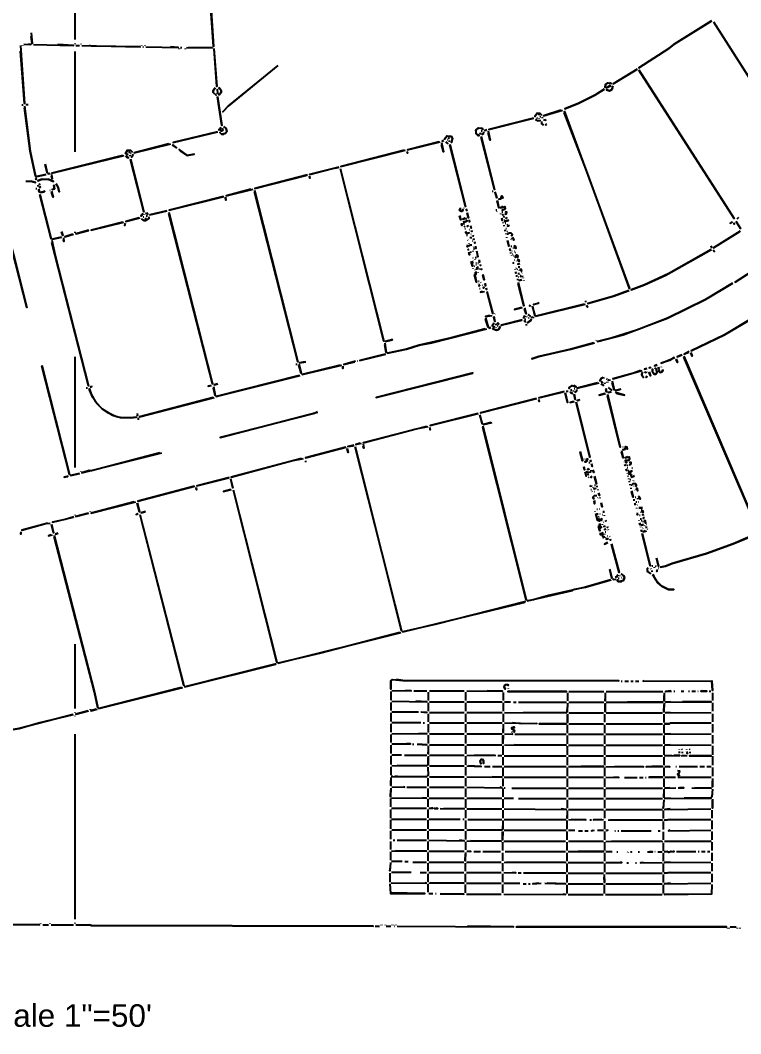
# Model space of a CAD drawing. Extents: x 0 to 16407, y 159 to 1115.
# Drawn here: x 12204 to 12652, y 162 to 792 of the extents above; entities that cross this region are included whole.
import ezdxf

# ---------------------------------------------------------------- set-up
doc = ezdxf.new("R2010")
doc.units = 0
doc.layers.add('RASTER_VECTOR_LINEWORK', color=5, linetype='CONTINUOUS')
doc.layers.add('TITLEBLOCK', color=2, linetype='CONTINUOUS')
doc.styles.get("Standard").update_dxf_attribs({"font": 'Arial'})

msp = doc.modelspace()

# ---------------------------------------------------------------- linework, layer by layer
at = {"layer": 'RASTER_VECTOR_LINEWORK'}
for points in [[(12237.5, 862.5), (12237.5, 780.25)], [(12321.5, 811.25), (12323.75, 775.75), (12321.5, 808)], [(12633.5, 791.75), (12610.25, 777.25), (12607, 774.5), (12588.25, 762.5), (12607, 774.5), (12610.25, 777.25), (12633.75, 791.75)], [(12634.75, 791.25), (12694, 698.25), (12635, 791)], [(12210.5, 784.25), (12211, 777.75), (12210.5, 782)], [(12203.75, 776.5), (12206.25, 740.25), (12203.75, 773)], [(12205, 776.5), (12205, 776.25)], [(12205.75, 777.25), (12210.25, 777), (12208.75, 777.25)], [(12211.75, 777), (12236.75, 776.5), (12227, 777)], [(12237.5, 777.75), (12237.5, 777.25)], [(12238.25, 776.5), (12240.5, 776.5)], [(12241.25, 777.5), (12241.25, 777.25)], [(12242, 776.5), (12278.25, 775.5), (12248, 776), (12246.5, 776.5)], [(12279, 776.5), (12279, 776.25)], [(12279.75, 775.5), (12280.25, 775.5)], [(12281, 776.5), (12281, 776.25)], [(12281.75, 775.5), (12301.75, 775.25), (12297, 775.5)], [(12237.5, 772.75), (12237.5, 710.25)], [(12302.5, 774.5), (12302.5, 774.25)], [(12303.25, 775.25), (12304, 775.25)], [(12306.25, 774.5), (12306.25, 774.25)], [(12307, 775.25), (12323, 775), (12308.25, 775.25)], [(12324, 774.5), (12325.75, 751), (12324.25, 774.25)], [(12363.75, 764), (12333, 738.75), (12329.5, 735.25), (12333, 738.75), (12364, 764)], [(12587.25, 761.75), (12572.25, 752.5), (12587, 761.5)], [(12588.25, 761.25), (12647.5, 668.75), (12588.25, 761)], [(12326.75, 750.25), (12328.5, 748.5), (12328.5, 747.25), (12327.5, 745.75), (12327, 745.75), (12328.25, 746.75), (12328.5, 748.5), (12327, 750.25)], [(12569, 753.25), (12567.5, 752.25), (12567.25, 750.25), (12567.5, 752.25), (12569, 753.25), (12571, 752.75), (12570, 753.25)], [(12570.5, 751.5), (12568.25, 750), (12571, 751.5)], [(12572, 751.25), (12571.25, 748.75), (12570, 748.25), (12568.25, 748.75), (12570, 748.25), (12571.25, 748.75), (12572, 750)], [(12324.75, 750), (12323.5, 748.5), (12323.5, 747.25), (12325.5, 745.5), (12323.5, 747.25), (12323.5, 748.5), (12325, 750)], [(12326, 749.25), (12326.25, 746.5), (12326, 747)], [(12326.25, 744.75), (12329, 726.75), (12326.25, 744.5)], [(12566.75, 749.25), (12561, 745.5), (12551, 740.5), (12542.25, 737), (12551, 740.5), (12561, 745.5), (12567, 749.25)], [(12204.5, 739.5), (12205.5, 739.5)], [(12206.25, 738.75), (12209.75, 710.75), (12213, 695.25), (12209.75, 710.75), (12206.25, 737.75)], [(12207, 739.75), (12208.5, 739.75)], [(12525, 734.25), (12523.5, 732.25), (12525, 734.25), (12526.75, 734.25), (12527.75, 733.25), (12526.75, 734.25)], [(12524.75, 731.5), (12525.25, 731.5)], [(12526, 733.5), (12526, 733)], [(12526.75, 732.25), (12527.25, 732.25)], [(12528.25, 731.75), (12528.25, 731.25)], [(12539.75, 736.25), (12529, 732.75), (12540.75, 736.25)], [(12541.75, 735.75), (12582.5, 625.25), (12556.25, 697), (12541.75, 734.75)], [(12328.25, 725.5), (12327.25, 723.75), (12327.25, 724.5)], [(12330, 726), (12331.75, 724.75), (12332, 723), (12331.25, 721.75), (12328.75, 721.25), (12327.75, 722.25), (12328.75, 721.25), (12330.25, 721.25), (12332, 723), (12331.75, 724.75), (12330.25, 726)], [(12488.5, 725.25), (12487, 723.75), (12487, 721.75), (12488.25, 720.5), (12489, 720.5), (12487.25, 721.25), (12487, 723.75), (12488.5, 725.25), (12490.75, 725), (12491.25, 724.25), (12490, 725.25)], [(12522.75, 731.25), (12495, 724.25), (12523, 731.25)], [(12524, 730.75), (12525.25, 729.5), (12527, 729.75), (12525.25, 729.5), (12524, 730.25)], [(12526, 731), (12526, 730.75)], [(12527.75, 729.25), (12527.75, 728), (12528.75, 727), (12527.75, 728)], [(12529, 730.5), (12530.5, 730), (12529.75, 730.5)], [(12530.75, 727.75), (12530.25, 727), (12530.75, 727.25)], [(12326.25, 722.75), (12298.75, 716), (12326.5, 722.75)], [(12329.25, 725), (12329.5, 723.5), (12328.25, 723.25), (12329.25, 723.25), (12329.25, 724.25)], [(12469, 720.25), (12467.5, 718.25), (12469, 720.25), (12471.5, 720), (12472.5, 718.5), (12471.75, 716), (12472.5, 718.5), (12471, 720.25)], [(12470.25, 719.5), (12470, 718.5), (12470.25, 719.25)], [(12489.5, 722.25), (12489.75, 721.5), (12489.5, 722)], [(12490.25, 723.25), (12490.75, 723.25)], [(12490.25, 720), (12498.5, 686.75), (12490.25, 719.25)], [(12491.75, 722.75), (12491.5, 721.25), (12490.75, 721), (12491.75, 722)], [(12493.75, 724), (12492.5, 723.5), (12493.5, 723.75)], [(12494.5, 723.25), (12495.75, 717.5), (12494.5, 722.25)], [(12296, 715.25), (12274.5, 709.75), (12297.25, 715.25)], [(12298, 714.75), (12300.75, 712.75), (12298.25, 714.5)], [(12464, 716.5), (12444.5, 711.5), (12464.75, 716.5)], [(12465.5, 716), (12466.75, 710.25), (12465.5, 714.75)], [(12466.75, 717.25), (12466, 717), (12467, 717.25)], [(12468.25, 716.75), (12469.5, 715.5), (12468.25, 716.25)], [(12469, 717.75), (12469.25, 717.75)], [(12470.25, 717.25), (12470.25, 716.5)], [(12470.75, 715), (12480.5, 676.25), (12470.75, 714.5)], [(12267.25, 708), (12223.25, 697), (12268.25, 708)], [(12270.25, 711.25), (12269, 709.25), (12270.25, 711.25), (12272.25, 711.25), (12273.25, 710.25), (12272.25, 711.25)], [(12269.25, 707.75), (12270, 706.75), (12271, 706.5), (12269.25, 707.5)], [(12270.5, 708.75), (12269.75, 708.5), (12270.75, 708.75)], [(12271.25, 710.5), (12271.25, 709.5)], [(12271.75, 708.25), (12271.75, 707.5)], [(12272.25, 709.5), (12272.5, 709.5)], [(12273.75, 708.75), (12272.75, 707), (12273.75, 708)], [(12302, 712), (12307.5, 708), (12311.75, 708.75), (12307.5, 708), (12303, 711)], [(12442.25, 711.25), (12403, 701.25), (12443.25, 711.25)], [(12444, 710.5), (12444.5, 709.5), (12444.25, 710.25)], [(12219, 702.75), (12220.25, 697.25), (12219, 702.25)], [(12272.25, 706), (12280.5, 673), (12272.25, 705.25)], [(12401.75, 700.75), (12383.5, 696.25), (12397.75, 700), (12401.5, 700.5)], [(12402.5, 700), (12429.75, 592.5), (12402.75, 699.75)], [(12213.25, 694.25), (12213.5, 693), (12213.25, 693.75)], [(12219.5, 696.25), (12214, 695), (12219.75, 696.25)], [(12222, 696.75), (12221, 696.5), (12222.25, 696.75)], [(12223, 696.25), (12223.5, 693.5), (12223, 695.25)], [(12382.25, 696), (12349.5, 687.5), (12382, 695.75)], [(12383.5, 695.25), (12383.75, 694), (12383.5, 695)], [(12207, 692), (12210.25, 692), (12213, 691.25), (12210.25, 692)], [(12213.25, 687.5), (12214, 687.5)], [(12217, 693.25), (12214.5, 692.25), (12217, 693.25), (12221, 693.25), (12224.25, 691.75), (12221, 693.25)], [(12214.5, 689.5), (12214.5, 688.75)], [(12215, 690.25), (12215.75, 690), (12215.25, 690.25)], [(12215, 687.25), (12215.5, 685.25), (12215, 686.5)], [(12216.5, 688.5), (12215.5, 688.25), (12216.25, 688.25)], [(12224.5, 689.75), (12225, 687.25), (12223.5, 686.75), (12225, 687.25), (12224.5, 689.25)], [(12225.75, 690.5), (12227.25, 688), (12227.75, 685.5), (12227.25, 688), (12225.75, 690.25)], [(12190.5, 681), (12207.75, 613.5), (12191.5, 676.75), (12191, 680.5)], [(12215.75, 684), (12222.75, 656.25), (12215.75, 683.5)], [(12219, 685.75), (12216.5, 685), (12218.75, 685.5)], [(12222, 686.5), (12222.25, 686.5)], [(12223, 685.75), (12224, 682), (12223, 685.25)], [(12329.75, 682.5), (12296.25, 674), (12330.5, 682.5)], [(12331.25, 682), (12331.5, 680.25), (12331.25, 681.75)], [(12347, 687), (12331.75, 683), (12348.5, 687)], [(12349.25, 686.5), (12376.25, 579.75), (12349.25, 685.5)], [(12497, 685.75), (12497.75, 685.75)], [(12498.75, 685.5), (12500, 681.75), (12499, 685.25)], [(12503, 683), (12502.5, 681), (12501.25, 680.75), (12502.5, 681), (12503, 683), (12503.75, 681.5), (12503.25, 683)], [(12477.25, 675.5), (12477, 673.75), (12478.5, 673.5), (12478.75, 674.5), (12478.75, 673.75), (12478, 673.25), (12477, 673.75), (12476.75, 674.5), (12477.25, 675)], [(12479.5, 675.5), (12479.75, 675.5)], [(12480.75, 674.75), (12481.25, 673.75), (12481.25, 674.25)], [(12500.25, 680.25), (12501.25, 675.5), (12500.25, 679.5)], [(12503.75, 676.25), (12502.25, 675.5), (12505, 676.25), (12505.25, 674.75), (12503.25, 674), (12505.25, 674.75), (12505, 676.25)], [(12277.5, 669.25), (12269.25, 667), (12278.25, 669.25)], [(12279.75, 672), (12278.75, 670.25), (12279, 671.25)], [(12283.5, 669.75), (12283.5, 668.75), (12281.75, 667.5), (12280.5, 667.5), (12279.25, 668.5), (12280.5, 667.5), (12281.75, 667.5), (12283.5, 668.75)], [(12280, 669.75), (12280.5, 669.75)], [(12280.75, 671.25), (12280.75, 671)], [(12281.5, 672.25), (12283, 671.5), (12282.25, 672.25)], [(12281.5, 669.25), (12281.5, 668.25)], [(12282, 670.5), (12282.75, 670.5)], [(12294.75, 673.5), (12284.25, 671), (12295, 673.5)], [(12296, 672.75), (12323.25, 566), (12296, 671.75)], [(12476.75, 670.75), (12477.5, 668), (12476.75, 670.5)], [(12480.25, 669), (12478.75, 668.5), (12481.25, 669)], [(12481.5, 672.5), (12482.25, 669.25), (12481.5, 672.25)], [(12499.25, 674.25), (12500, 674.25)], [(12500, 673.25), (12499.75, 673)], [(12502.25, 672), (12502.25, 671.5)], [(12503, 673), (12503.75, 673)], [(12503, 669), (12503.25, 667.5), (12503, 668.75)], [(12504, 671.5), (12503.5, 671), (12504, 671.25)], [(12503.75, 670), (12504.5, 669.75), (12504, 670)], [(12505, 673.25), (12506, 673), (12505.75, 671.5), (12505.25, 671.5), (12506, 671.75), (12505.75, 673.25)], [(12505.75, 669.5), (12506.25, 669.25), (12505.75, 668.75), (12506, 669.5)], [(12650.25, 669.5), (12649.25, 668.5)], [(12267.25, 666.5), (12247.75, 661.5), (12268, 666.5)], [(12268.75, 666), (12268.5, 664.5), (12268.75, 665)], [(12478, 666), (12478.25, 664.5), (12478, 665.25)], [(12481.5, 668), (12481, 667), (12479.25, 666.75), (12480.5, 666.75), (12481.25, 667.75)], [(12479.75, 665.75), (12479.25, 665.5), (12480, 665.75)], [(12480, 664), (12479.5, 663.5)], [(12480, 662.5), (12480.5, 662.5)], [(12482.25, 664.25), (12481.5, 664), (12482, 664)], [(12482.75, 668), (12483, 666.75), (12482.75, 667.25)], [(12483, 662), (12483.25, 662)], [(12483.5, 664.5), (12484, 662.75), (12483.75, 664.25)], [(12503.75, 666.25), (12503.75, 666)], [(12504.25, 664.75), (12504.25, 664)], [(12504.75, 668), (12504.5, 667.75)], [(12507.5, 667.75), (12504.75, 667), (12507.25, 667.5)], [(12505.25, 666), (12505.5, 666)], [(12505.5, 662.5), (12506, 662.5)], [(12506.5, 665), (12506.25, 664.75)], [(12507.75, 664.5), (12506.5, 664), (12507.5, 664.25)], [(12646.25, 666.75), (12645, 666), (12646.5, 666.75)], [(12647.25, 666.25), (12647.5, 665.25), (12647.5, 666)], [(12648.5, 667.25), (12651.5, 662.5), (12648.75, 667)], [(12229, 657.25), (12223.75, 656), (12229.5, 657.25)], [(12229.25, 660.75), (12230, 658.25), (12229.25, 660.5)], [(12230.5, 656.75), (12230.75, 654.5), (12230.5, 655.5)], [(12236.25, 659), (12231.25, 657.5), (12236.75, 659)], [(12237.5, 660.5), (12237.5, 660)], [(12246.25, 661.5), (12238.25, 659.25), (12246, 661.25)], [(12481, 660.75), (12480.5, 660.25), (12481, 659.5), (12482.75, 660), (12481, 659.5), (12480.5, 660.25)], [(12481, 658.5), (12481.75, 658.5)], [(12483.25, 657), (12484.5, 657)], [(12483.75, 659), (12484, 659)], [(12484.25, 661.5), (12484.5, 660.75), (12484.25, 661.25)], [(12485, 658.5), (12485.25, 657.75), (12485, 658.25)], [(12485.5, 656.5), (12485.75, 655.75), (12485.5, 656.25)], [(12505, 661.75), (12505, 661)], [(12505.5, 659.5), (12505.5, 659)], [(12506, 657.25), (12506, 656.75)], [(12506.5, 660.75), (12506.25, 660.5)], [(12507.75, 660), (12506.5, 659), (12507.75, 660), (12508.75, 660), (12509.5, 659), (12509.25, 658), (12509.5, 659), (12508.75, 660)], [(12508.75, 656.25), (12509, 656)], [(12509.75, 657.25), (12510.5, 655.25), (12510, 657)], [(12651.25, 661), (12634.75, 650.5), (12651, 660.75)], [(12690.5, 656.5), (12648.25, 629.25), (12690.75, 656.5)], [(12223.25, 655.25), (12225.25, 645.75), (12246, 564.75), (12223.25, 653.75)], [(12481.5, 652.5), (12481.75, 651.25), (12481.5, 651.75)], [(12481.75, 655.5), (12482, 655.25)], [(12482, 650), (12482.25, 649.25), (12482, 649.75)], [(12482.5, 653.25), (12482.5, 653)], [(12483.5, 652.5), (12482.75, 651.75), (12483.5, 652.5), (12484.5, 652.5)], [(12484.75, 655), (12485, 655)], [(12485.5, 651), (12485.25, 650.75)], [(12485.5, 650), (12486, 650)], [(12486, 654.5), (12486.25, 653.5), (12486.25, 654.25)], [(12486.75, 651.5), (12487, 650.25), (12486.75, 651.25)], [(12506.5, 655.25), (12507.5, 651.5), (12506.5, 655)], [(12508, 650.25), (12508.25, 649), (12508, 649.75)], [(12508.75, 651.5), (12509.25, 651.5)], [(12510.25, 650.75), (12510.25, 650.25)], [(12510.5, 652), (12511.5, 651.5), (12511.75, 650.25), (12511, 652)], [(12633.25, 649.5), (12607, 634.5), (12591.75, 627.5), (12583.5, 624.5), (12591.75, 627.5), (12605, 633.5), (12633.5, 649.5)], [(12633, 651.75), (12633.5, 650.75), (12633.25, 651.5)], [(12482.5, 648), (12483, 646.25), (12482.5, 647.75)], [(12483.5, 648.25), (12483.5, 647.5)], [(12485, 648.75), (12485, 648.25)], [(12485, 644.25), (12485.25, 644.25)], [(12486.25, 643.5), (12486.25, 643.25)], [(12486.5, 644.5), (12487.25, 644.5)], [(12487.25, 648.75), (12488.25, 645), (12487.75, 648.25)], [(12508.5, 647.75), (12508.5, 647)], [(12509, 645.75), (12509, 645.5)], [(12509.25, 648.5), (12509.5, 648.5)], [(12509.75, 646.75), (12510, 646.75)], [(12510.25, 645.75), (12510.5, 645.75)], [(12511, 648.5), (12511.25, 648.5)], [(12511.5, 647.75), (12511.25, 647.5)], [(12512.25, 646.25), (12511.5, 645.5), (12511.5, 644.5), (12511.5, 645.5), (12512.25, 646.25), (12513, 645.5), (12512.75, 644.5), (12513, 645.5)], [(12512.75, 643.5), (12513.5, 643.25), (12513.75, 642), (12513.25, 643.5)], [(12634.5, 649.25), (12635.25, 648.25), (12635, 648.75)], [(12484, 642.25), (12484.75, 639.25), (12484, 642)], [(12484.75, 642.5), (12485, 642.25)], [(12485, 641.5), (12485.5, 641.5)], [(12485, 638), (12485, 637.75)], [(12486, 639.25), (12485.75, 639)], [(12486.25, 637), (12486.5, 636.75)], [(12487, 641.25), (12487.25, 641.25)], [(12487, 640.25), (12487.25, 640.25)], [(12488.25, 639), (12487.5, 637.25), (12487.75, 638.5)], [(12488.25, 641), (12488.5, 641)], [(12489, 643), (12489.25, 641.75), (12489, 642.5)], [(12489, 637.75), (12489, 637)], [(12489.5, 640.5), (12489.75, 639.5), (12489.75, 640.25)], [(12490.25, 638), (12490.5, 637), (12490.25, 637.5)], [(12510, 641.75), (12510.25, 641), (12510.25, 641.5)], [(12510.75, 643), (12511, 643)], [(12511.25, 637.25), (12511.25, 637)], [(12511.75, 638), (12512, 638)], [(12512.25, 642.5), (12512.25, 642.25)], [(12512.75, 637.25), (12512.5, 637)], [(12513.5, 640.75), (12513, 640.5), (12514.25, 640.75)], [(12513.25, 638.75), (12514.25, 638.75)], [(12514, 637.5), (12515, 637.25), (12515.25, 636), (12514.75, 637.5)], [(12486, 634.5), (12487.25, 629.25), (12486, 633.75)], [(12487, 635.75), (12487, 634), (12486.75, 635.5)], [(12488.25, 635.25), (12488.25, 635)], [(12491.25, 634.25), (12492, 630.75), (12491.25, 633.5)], [(12511.5, 635.75), (12511.75, 634.75), (12511.75, 635.5)], [(12512.25, 633.5), (12512.25, 632.5)], [(12512.75, 631.25), (12512.75, 630.5)], [(12513, 634.5), (12514, 634.5)], [(12513.25, 632.5), (12513.5, 632.5)], [(12513.75, 636.5), (12513.75, 636.25)], [(12515.25, 630.75), (12513.75, 630.25), (12515.75, 630.75)], [(12514.5, 633.75), (12514.25, 633.5)], [(12515.25, 633), (12514.75, 632.75), (12516.25, 633)], [(12515.5, 635), (12515.25, 634.75)], [(12516.25, 632), (12516.25, 631.75)], [(12516.75, 630.5), (12516.75, 630.25)], [(12488.5, 629.75), (12489, 629.75)], [(12488.5, 628.25), (12488.5, 628)], [(12489.5, 627.25), (12488.75, 627), (12489.25, 627)], [(12489.25, 625.25), (12489.5, 625.25)], [(12489.75, 629.25), (12490, 629)], [(12490.75, 627.5), (12491, 627.25)], [(12492.25, 626), (12491.5, 625.75), (12492, 625.75)], [(12492.75, 628.5), (12493, 627), (12492.75, 627.75)], [(12493.25, 625.75), (12493.5, 624.75), (12493.25, 625.5)], [(12513.25, 629.25), (12516.75, 614.5), (12513.25, 628.25)], [(12646.5, 628.5), (12629.75, 618.5), (12606, 606.75), (12587.5, 599.5), (12571.75, 594.5), (12562.5, 592.25), (12578.5, 596.5), (12606, 606.75), (12629.75, 618.5), (12646.75, 628.5)], [(12491, 623.5), (12489.75, 623), (12492.25, 623.5)], [(12493.75, 623.5), (12497.5, 609.75), (12494, 623.25)], [(12582, 624), (12572.5, 620.5), (12556.5, 616), (12572.5, 620.5), (12582.25, 624)], [(12515.5, 613.5), (12511, 612.25), (12516, 613.5)], [(12517.25, 613.25), (12518.25, 609.5), (12517.25, 612.5)], [(12520.75, 614.75), (12520.25, 614.5), (12521.25, 614.75)], [(12522, 614.25), (12523.5, 608.5), (12522.25, 614)], [(12526, 616.5), (12525.75, 616), (12522.75, 615.25), (12526, 616.25)], [(12554.25, 615.5), (12524.25, 608), (12555, 615.5)], [(12555, 617.5), (12555, 616.75)], [(12555.75, 615), (12556.25, 613.75), (12555.75, 614.25)], [(12495.5, 608.5), (12493, 607.75), (12497, 608.5)], [(12493, 607), (12494.5, 601.25), (12493, 606.25)], [(12498, 608), (12498.75, 604.75), (12498, 607.5)], [(12498.75, 609.5), (12498.5, 609.25)], [(12515.75, 605.75), (12502.75, 602.5), (12515.5, 605.5)], [(12517.25, 608.5), (12516.5, 607), (12517.5, 608.5)], [(12517, 605.5), (12517.75, 604.5), (12517, 605)], [(12517.25, 606.25), (12518, 606.25)], [(12518.5, 607.75), (12518.5, 607.5)], [(12521.25, 606.5), (12521, 605.25), (12519, 604), (12521.25, 605.75)], [(12519.25, 609), (12520.75, 608), (12519.75, 609)], [(12519.75, 607), (12520, 607)], [(12522.25, 607.5), (12521.5, 607.25), (12523.25, 607.5)], [(12659.75, 607.5), (12641.5, 596.5), (12620.75, 586.5), (12641.5, 596.5), (12660.25, 607.5)], [(12492.75, 600.25), (12471.5, 594.5), (12451.75, 590), (12443.75, 587.5), (12432, 585), (12443.75, 587.5), (12451.75, 590), (12459.5, 591.5), (12493.75, 600.25)], [(12496, 601), (12495.25, 600.5), (12496.25, 601)], [(12498, 603.75), (12497, 602), (12498.25, 603.75)], [(12502, 601.75), (12501.5, 600.25), (12500.5, 599.5), (12499.25, 599.25), (12497.5, 600.25), (12499.75, 599.25), (12501, 599.75), (12502, 601.5)], [(12498.75, 601.5), (12497.75, 601.25), (12498.5, 601.25)], [(12499.25, 603.25), (12499.25, 602.5)], [(12499.5, 601), (12499.25, 600.75)], [(12500, 604), (12501.25, 603.25), (12500.5, 604)], [(12500.25, 602.25), (12500.75, 602.25)], [(12518.25, 603), (12518.25, 602.25)], [(12435.25, 593.5), (12430.75, 592.25), (12435, 593.25)], [(12561.75, 593), (12561.5, 592.75)], [(12430.25, 591.25), (12431.25, 585.5), (12430.25, 590.25)], [(12560.25, 591.5), (12546, 587.5), (12526, 583), (12521.75, 581.5), (12526, 583), (12546, 587.5), (12560.75, 591.5)], [(12237.5, 582.75), (12237.5, 514)], [(12413.25, 580.25), (12413.5, 580.25)], [(12430.5, 584.5), (12414.75, 580.5), (12431, 584.5)], [(12610.25, 582.25), (12607.25, 580.5), (12602.25, 578.75), (12610.75, 582.25)], [(12611.5, 581.5), (12612.25, 579.25), (12611.5, 581)], [(12615, 584), (12612, 582.75), (12615.25, 584)], [(12616.25, 583.25), (12662.75, 474.25), (12616.25, 582.5)], [(12619.5, 586), (12616.5, 584.5), (12619.25, 585.75)], [(12620.5, 585.5), (12621.5, 583.25), (12620.5, 585.25)], [(12217, 577.5), (12234.25, 509.5), (12217, 577)], [(12375, 578.25), (12375.75, 578.25)], [(12376.75, 578.25), (12378.25, 572.5), (12376.75, 577.5)], [(12380.75, 579.75), (12377.25, 579), (12381.25, 579.75)], [(12402.5, 577.5), (12379, 571.75), (12403.5, 577.5)], [(12404.25, 577), (12404.25, 575.5), (12404.25, 576.5)], [(12412, 580), (12404.75, 578), (12411.75, 579.75)], [(12589.25, 574.25), (12585, 572.5), (12572, 569), (12590.25, 574.25)], [(12593.25, 575.5), (12591.75, 575), (12593.5, 575.5)], [(12595.25, 576.25), (12594.75, 576), (12596, 576.25)], [(12598, 576), (12599.25, 575), (12599.5, 572.75), (12598.75, 572), (12597.75, 572), (12596.75, 573.5), (12596.75, 575), (12596.75, 573.5), (12597.75, 572), (12598.75, 572), (12599.5, 572.75), (12599.25, 575), (12598.25, 576)], [(12599.75, 577.75), (12598, 577.25), (12599.5, 577.5)], [(12600.5, 576.5), (12600.75, 575.5), (12600.25, 576.25)], [(12603, 575), (12603.25, 574), (12601.75, 573), (12601, 573.5), (12601, 574.75), (12600.75, 574), (12601.5, 573), (12602.75, 573.5), (12603.25, 574.75)], [(12602.25, 576.5), (12602.25, 576.25)], [(12377, 571.25), (12325.5, 558), (12377.75, 571.25)], [(12485.25, 572.75), (12425, 557.5), (12485, 572.5)], [(12566, 570), (12564.75, 569.25), (12564, 567.75), (12565, 569.5), (12567, 570)], [(12568.25, 569.25), (12568.5, 569)], [(12569.75, 568.5), (12569.25, 568.25), (12570.75, 568.5)], [(12571.75, 567.75), (12573, 562.25), (12571.75, 566.75)], [(12590.5, 573.25), (12590, 571.75), (12591.25, 570), (12590.25, 571), (12590.25, 573)], [(12591.75, 573.5), (12592.75, 573), (12592.25, 573.5)], [(12593.25, 571), (12592.75, 570), (12593.25, 570.75)], [(12593.5, 573.5), (12593.5, 573.25)], [(12594.75, 573.5), (12595.5, 571), (12594.75, 573)], [(12244.5, 563.5), (12245.5, 563.5)], [(12246.5, 563.25), (12247.75, 559.5), (12250.5, 554.75), (12254.5, 550.5), (12261, 546.5), (12266, 545), (12272.25, 544.75), (12276, 545.25), (12272.25, 544.75), (12266, 545), (12263.5, 545.5), (12258.5, 547.75), (12254.5, 550.5), (12251.25, 553.75), (12248.75, 557.5), (12246.5, 562.75)], [(12248.25, 564.25), (12247.25, 564), (12248, 564)], [(12322.25, 565), (12320.5, 564.5), (12322.5, 565)], [(12323.75, 564.25), (12324.75, 558.75), (12323.75, 563.25)], [(12326.25, 566), (12324.25, 565.25), (12326.5, 566)], [(12541.75, 561.25), (12526, 557.25), (12541.5, 561)], [(12543, 561.5), (12544.25, 561.5)], [(12546.75, 565), (12545, 563.75), (12545, 563), (12545, 563.75), (12546.75, 565), (12549.25, 564), (12547.75, 565)], [(12545.5, 561.25), (12545.75, 560.5), (12547, 560), (12545.5, 560.75)], [(12545.75, 562.25), (12546.5, 562.25)], [(12547.5, 561.75), (12547.5, 561.25)], [(12548, 563), (12548.5, 563)], [(12549.5, 562.5), (12549.5, 561.5), (12548.75, 560.75), (12549.5, 561.5)], [(12562.5, 566.5), (12550, 563.25), (12563.5, 566.5)], [(12564.75, 566.25), (12566.25, 565), (12564.75, 566)], [(12565.5, 567.25), (12565, 567), (12566, 567.25)], [(12567, 566.5), (12567, 566)], [(12567.75, 567), (12568, 566.75)], [(12567.75, 563.25), (12568.25, 561), (12567.75, 562.5)], [(12568.75, 567.25), (12568.75, 566.75)], [(12569.25, 563.75), (12571.25, 562), (12570.5, 562.5)], [(12577, 562.75), (12573.75, 561.75), (12576.75, 562.5)], [(12323.5, 557.5), (12277.75, 545.5), (12324.25, 557.5)], [(12524.5, 556.75), (12489.75, 548), (12524.75, 556.75)], [(12526, 556.25), (12526.25, 555), (12526, 556)], [(12542.5, 560.5), (12544, 554.25), (12542.5, 560.25)], [(12547.75, 555), (12545.5, 554.25), (12548.25, 555)], [(12548, 559.75), (12548.75, 556.25), (12548, 559.25)], [(12551.5, 556), (12550, 555.5), (12551.25, 555.75)], [(12567.25, 560), (12563.5, 559), (12567.5, 560)], [(12568.75, 559.5), (12576.75, 526.5), (12568.75, 558.5)], [(12571, 561), (12569.25, 560.5), (12571.25, 561)], [(12573.5, 560.75), (12574.5, 560), (12579.25, 559), (12573.75, 560.5)], [(12388.5, 548.5), (12386.5, 547.5), (12328, 532.5), (12388.5, 548.25)], [(12549.25, 554.75), (12557.75, 520.25), (12549.25, 554.25)], [(12276.25, 547.5), (12276.5, 546.25), (12276.25, 546.75)], [(12277, 544.75), (12277, 543.5)], [(12488.25, 547.5), (12458.5, 540), (12488.5, 547.5)], [(12489.25, 546.75), (12490.75, 541), (12489.5, 546.5)], [(12456.25, 539.5), (12416.75, 529.25), (12449.75, 538), (12457.25, 539.5)], [(12458, 539), (12458.5, 537.25), (12458.5, 538.5)], [(12491.25, 539.75), (12518.25, 431.5), (12491.25, 538.75)], [(12496.5, 542), (12491.75, 540.75), (12497, 542)], [(12406, 526.5), (12381, 520), (12406.25, 526.5)], [(12407, 526), (12407.5, 523.25), (12407, 525.25)], [(12411, 527.75), (12407.25, 527), (12410.75, 527.5)], [(12411.75, 527), (12440.75, 412.25), (12412, 526.75)], [(12415, 529), (12412.25, 528.25), (12415.75, 529)], [(12416.75, 528.5), (12417.25, 526), (12416.75, 527.5)], [(12551.75, 524), (12553.25, 518), (12551.75, 523.5)], [(12577.5, 524.5), (12578.5, 520), (12577.5, 523.75)], [(12580, 527), (12579.75, 525.25), (12578.25, 525), (12579.75, 525.25), (12580, 527), (12580.75, 526.75), (12581, 525.25), (12580.5, 527)], [(12578.25, 526.75), (12578.5, 526.75)], [(12290.5, 523), (12248, 511.75), (12246.5, 512), (12242, 510.5), (12291.75, 523)], [(12378.5, 519.5), (12334.75, 508), (12372.25, 518), (12379.75, 519.5)], [(12381, 518), (12381, 517.25)], [(12554.25, 519.25), (12554.25, 519)], [(12556.25, 519.5), (12555.75, 517.75), (12554.75, 517.5), (12555.5, 517.5), (12556, 519.25), (12557, 519.5)], [(12557.25, 517), (12557.75, 517)], [(12558, 518.75), (12558.5, 517.75), (12558.25, 518.5)], [(12579.25, 517.5), (12579.25, 517.25)], [(12581.5, 520.5), (12579.75, 520), (12582.25, 520.5), (12582.5, 519), (12581.5, 518.25), (12579.75, 518.25), (12582, 518.5), (12582.5, 519), (12582.25, 520.5)], [(12581, 517.25), (12580.25, 517), (12580.75, 517)], [(12582.25, 517.5), (12583.25, 517.25), (12583.25, 516), (12582.5, 515.5), (12583.25, 516), (12583, 517.5)], [(12241.25, 511.5), (12241.25, 511.25)], [(12554, 514.5), (12554.5, 512.5), (12554, 514.25)], [(12554.75, 511.25), (12555.5, 508.5), (12555, 511)], [(12558.5, 512.25), (12558.25, 511), (12556.5, 510.75), (12555.75, 511.25), (12556.5, 510.75), (12558.5, 511.25)], [(12557.25, 513), (12556.25, 512.75), (12557.5, 513)], [(12558.75, 516.5), (12559.25, 514.5), (12558.75, 516.25)], [(12559.75, 512.5), (12560.25, 510.75), (12559.75, 512.25)], [(12579.5, 516), (12579.75, 515.25), (12579.5, 515.75)], [(12580.25, 513), (12580.5, 512), (12580.25, 512.5)], [(12581.25, 515.5), (12580.75, 515)], [(12581, 514), (12581.5, 514)], [(12581.5, 512), (12582, 512)], [(12584.25, 511.75), (12581.75, 511), (12584, 511.5)], [(12584, 513.75), (12584.25, 513.75)], [(12233.5, 508.5), (12231, 508), (12233.25, 508.25)], [(12240.25, 510.25), (12235, 509), (12240.75, 510.25)], [(12333.5, 507.75), (12313.5, 502.5), (12333.25, 507.5)], [(12334.25, 507), (12335.75, 501.25), (12334.5, 506.75)], [(12557, 509.75), (12556.5, 509.5), (12557.25, 509.75)], [(12557.25, 508), (12556.75, 507.5)], [(12559.25, 508.25), (12558.5, 508), (12559, 508)], [(12560.75, 508.5), (12562, 503.75), (12560.75, 508.25)], [(12581, 510.25), (12581, 510)], [(12581.5, 508.75), (12581.5, 508.25)], [(12581.75, 507), (12581.75, 506.75)], [(12583.5, 510.25), (12582, 509.75), (12583.25, 510)], [(12582.25, 505.5), (12582.25, 504.75)], [(12582.75, 506.5), (12583.25, 506.5)], [(12584, 509.5), (12583.25, 508.75), (12584, 509.25)], [(12585.5, 508.75), (12583.75, 508), (12585.25, 508.5)], [(12585, 505.75), (12584.75, 505.5)], [(12312, 502.25), (12276.75, 493), (12312.25, 502.25)], [(12313, 501.5), (12313.25, 500), (12313, 501.25)], [(12334.5, 500.25), (12330, 499), (12335, 500.25)], [(12336, 500), (12363.25, 392.75), (12336.25, 499.75)], [(12558.5, 502.5), (12558, 502.25), (12559.25, 502.5)], [(12558.5, 500.25), (12558.75, 500.25)], [(12559, 499.25), (12559.25, 499)], [(12559.75, 501.75), (12559.75, 501.5)], [(12561, 501), (12560.25, 500.75), (12561.75, 501)], [(12560.75, 503), (12561.25, 503)], [(12560.75, 499), (12561, 499)], [(12562.25, 502.5), (12562.25, 501.75)], [(12562.75, 500.25), (12562.75, 499.75)], [(12563.25, 498.25), (12563.75, 496.5), (12563.25, 497.75)], [(12582.75, 503.5), (12582.75, 503)], [(12583.25, 501.25), (12583.25, 500.75)], [(12584.75, 504), (12583.75, 503), (12584.75, 504), (12586, 504), (12586.75, 503), (12586.5, 502.25), (12586.75, 503), (12586, 504)], [(12583.75, 499.5), (12584.75, 495.5), (12583.75, 499)], [(12585, 502.5), (12585, 502.25)], [(12585.75, 500.25), (12586, 500)], [(12586.5, 501.25), (12587.25, 501), (12587.5, 499.5), (12587, 501.25)], [(12274.5, 492.5), (12247.75, 485.5), (12275.5, 492.5)], [(12276.25, 492), (12277.75, 486.25), (12276.25, 491.75)], [(12560.75, 496.5), (12559.75, 495.5), (12560.25, 494.5), (12559.75, 495.5), (12560.75, 496.5), (12562.25, 496.5)], [(12560.75, 493.25), (12560.75, 491.25), (12560.5, 493), (12561.25, 493.25)], [(12562.75, 495), (12562.5, 494.75)], [(12564, 495.25), (12564, 494.75)], [(12564.75, 492.25), (12565.5, 489.5), (12564.75, 491.75)], [(12585.25, 494.25), (12585.25, 493.25)], [(12585.75, 491.75), (12585.75, 490.5)], [(12586, 495.5), (12586.5, 495.5)], [(12586.5, 492.5), (12587, 492.5)], [(12587.5, 494.75), (12587.5, 494.25)], [(12587.75, 496), (12588.5, 495.75), (12589, 494.25), (12588.25, 496)], [(12588, 492.5), (12588.25, 492.5)], [(12246, 485.5), (12238.25, 483.5), (12246.25, 485.5)], [(12247, 486.5), (12247, 486.25)], [(12281.5, 486.5), (12278.75, 485.75), (12281.25, 486.25)], [(12561, 486.75), (12561, 486.5)], [(12562.25, 488), (12562.5, 488)], [(12563.75, 488.25), (12564, 488.25)], [(12566.25, 487), (12566.25, 485.75)], [(12586.75, 488.75), (12586.75, 488.5)], [(12587.25, 490.75), (12587, 490.5)], [(12587.25, 485.75), (12587.5, 484.5), (12587.25, 485)], [(12588.75, 489.5), (12588.75, 488.25)], [(12589.5, 486.25), (12589.5, 486)], [(12589.75, 487.25), (12590.5, 487.25), (12591, 486), (12590.5, 487.25)], [(12590, 489.5), (12590, 488.25), (12590, 489.25)], [(12220.75, 479.25), (12204.5, 475), (12219.5, 479), (12222.25, 479.25)], [(12237, 483.25), (12231.5, 481.5), (12223.75, 480), (12236.75, 483)], [(12237.5, 484.5), (12237.5, 484.25)], [(12276.5, 485.25), (12275.75, 484.75), (12277, 485.25)], [(12278, 484.75), (12305.25, 378.25), (12278.25, 484.5)], [(12561.25, 485.25), (12562.5, 481), (12561.5, 485)], [(12562.25, 485), (12563, 485)], [(12563.5, 483.25), (12563.25, 483)], [(12563.5, 482.5), (12563.25, 481), (12563.75, 480.5), (12563.25, 481), (12563.5, 482)], [(12563.75, 479.25), (12564.25, 477.25), (12563.75, 478.75)], [(12564, 485), (12564.25, 485)], [(12565.25, 482.5), (12564.75, 481), (12564.75, 482)], [(12565.5, 484.75), (12565.75, 484.75)], [(12566.25, 480), (12566, 479.75)], [(12566.75, 484.25), (12566.75, 483.75)], [(12567.5, 481.25), (12567.75, 480.5), (12567.75, 481)], [(12588.25, 481), (12588.25, 480.75)], [(12588.75, 484.25), (12589, 484.25)], [(12588.75, 479.5), (12589, 478.25), (12588.75, 479)], [(12589, 482), (12590, 482)], [(12589.75, 481), (12590.25, 481)], [(12591, 484.75), (12590.5, 484.5), (12591.5, 484.75)], [(12591.75, 482.75), (12591, 482.5), (12591.5, 482.5)], [(12591, 480.25), (12591, 480)], [(12591.5, 481.25), (12592.25, 481), (12592.5, 479.25), (12592, 481.25)], [(12204, 474), (12204, 472.5), (12204, 473.25)], [(12223, 478.75), (12224.25, 473.25), (12223, 478.5)], [(12227, 473), (12225.5, 472.5), (12227.25, 473)], [(12563.25, 478), (12564, 474.5), (12563.25, 477.25)], [(12564.25, 473.25), (12564.5, 472), (12564.5, 473)], [(12565.25, 477), (12564.5, 476.25), (12565, 476.75)], [(12565.5, 478.75), (12565.5, 478.25)], [(12565.75, 473.5), (12565.75, 471.25), (12565.5, 473.25), (12566, 473.5)], [(12567.25, 477.5), (12566.5, 477.25), (12567.5, 477.5)], [(12567.75, 475.5), (12567, 475.25), (12568, 475.5)], [(12567.25, 474), (12567.75, 474)], [(12568.5, 477.25), (12568.75, 476.5), (12568.75, 477)], [(12569, 475.25), (12569.25, 475)], [(12589.25, 477), (12589.25, 476.75)], [(12589.75, 475.25), (12590, 474.25), (12589.75, 474.75)], [(12591.25, 478.5), (12590, 478), (12591, 478.25)], [(12590.25, 473), (12595.25, 452.75), (12590.25, 472.75)], [(12590.75, 476.25), (12590.5, 476)], [(12592.25, 474.5), (12591, 474), (12593, 474.5)], [(12592, 477.75), (12591.75, 477.5)], [(12592.5, 476.75), (12593.5, 476.75)], [(12592.75, 478.75), (12593, 478.75)], [(12593.5, 475.75), (12593.75, 475.5)], [(12662.25, 473), (12647, 466.5), (12630.25, 460.5), (12609, 454.25), (12604.75, 452.5), (12601.75, 452), (12604.75, 452.5), (12609, 454.25), (12630.25, 460.5), (12647, 466.5), (12662, 472.75)], [(12222.75, 472), (12221.25, 471.5), (12223.75, 472)], [(12224.75, 471.75), (12249.75, 374.25), (12251.75, 364.5), (12249.75, 374.25), (12224.75, 471)], [(12566.75, 471), (12566, 470.25), (12567.25, 471)], [(12567, 472.75), (12567, 472.25)], [(12568.75, 467.25), (12567, 466.25), (12569, 467.25)], [(12568, 470.25), (12567.5, 469.75)], [(12569.5, 469.75), (12568, 469.25), (12569.25, 469.5)], [(12568.75, 471.5), (12569, 471.5)], [(12570, 471.25), (12570.25, 471)], [(12570.5, 469.5), (12570.75, 468.75), (12570.5, 469.25)], [(12571.25, 466.5), (12576, 448.5), (12571.25, 466.25)], [(12599.25, 457.75), (12600.5, 452.5), (12599.25, 457.5)], [(12570, 450.75), (12571.5, 445), (12570.25, 450.5)], [(12577, 447.75), (12579, 446.5), (12579.25, 445), (12578.5, 443.5), (12575.5, 443), (12574.75, 444), (12575.5, 443), (12577.5, 443), (12578.75, 443.75), (12579.25, 445.75), (12577.5, 447.75)], [(12594, 451.5), (12593.5, 450.75), (12593.75, 449.25), (12595.5, 448), (12593.75, 449.25), (12593.75, 451.25)], [(12595.5, 451), (12595.75, 450.75)], [(12596.25, 452.75), (12597, 452.75)], [(12596.25, 449.75), (12596.25, 449)], [(12597.75, 452), (12597.75, 451.5)], [(12598.5, 452.75), (12599, 452.25)], [(12599.75, 450.5), (12599.5, 449.25), (12599.75, 449.75)], [(12600.25, 451.5), (12600.5, 451.5)], [(12570.75, 444), (12555, 439.5), (12532, 434.25), (12522.75, 431.5), (12519, 431), (12547, 437.5), (12548.25, 438.25), (12555, 439.5), (12571, 444)], [(12573, 444.5), (12572.25, 444.25), (12574, 444.5)], [(12575.25, 447.25), (12574.25, 445.5), (12574.25, 446.25)], [(12575.5, 445), (12576, 445)], [(12576.25, 446.75), (12576.25, 446.25)], [(12577.25, 445.5), (12577.5, 445.5)], [(12597, 447.5), (12598.5, 444.25), (12602.5, 440), (12606.75, 438), (12610, 438), (12606.75, 438), (12602.5, 440), (12600, 442.25), (12597, 447.25)], [(12517.75, 430.5), (12462.5, 416.5), (12441.5, 411.75), (12517.5, 430.25)], [(12439.75, 411.25), (12390.5, 398.5), (12364, 392.25), (12440.5, 411.25)], [(12237.5, 404), (12237.5, 364)], [(12362.75, 391.75), (12306, 377.5), (12362.5, 391.5)], [(12435, 382), (12434, 381.25), (12434, 376), (12434, 381.25), (12435, 382), (12441.5, 381.5), (12575.75, 381.25), (12441.5, 381.5), (12437.5, 382)], [(12505.5, 379), (12504.5, 377.5), (12505.25, 376), (12504.5, 377.25), (12504.75, 378.25), (12505.5, 379), (12506.75, 379), (12507, 378.25), (12506.75, 379)], [(12577.25, 381), (12578, 381)], [(12579.5, 381), (12581.75, 381)], [(12583.25, 381), (12584.75, 381)], [(12586.25, 381), (12588.25, 381)], [(12591.5, 381.25), (12591, 381), (12633.75, 381.25), (12634, 375.25), (12633.75, 381.25)], [(12303.75, 377), (12252.5, 364), (12304.75, 377)], [(12434, 374.5), (12434, 369.25)], [(12434.75, 375.25), (12446.75, 375), (12443.25, 375.25)], [(12448.25, 375), (12456.5, 375)], [(12457.25, 374.25), (12457.25, 369)], [(12458, 375), (12479.75, 375)], [(12480.5, 374.25), (12480.5, 369)], [(12481.25, 375), (12503.5, 374.75), (12494, 375)], [(12504, 374), (12504, 369)], [(12508, 374.75), (12506.75, 374.5), (12543.25, 374.5), (12508.75, 374.75)], [(12507, 376.5), (12507, 376.25)], [(12544, 373.75), (12544, 368.75)], [(12544.75, 374.5), (12566.5, 374.5)], [(12567.25, 373.75), (12567.25, 368.75), (12567.25, 370)], [(12568, 374.5), (12603.25, 374.5)], [(12604, 373.75), (12604, 368.75), (12604, 372)], [(12608.25, 375), (12604.75, 374.5), (12608.5, 374.75)], [(12610, 374.75), (12610.75, 374.75)], [(12614.5, 374.75), (12616.25, 374.75)], [(12619.25, 374.75), (12619.75, 374.75)], [(12621.25, 374.75), (12623.5, 374.75)], [(12625, 374.75), (12625.25, 374.75)], [(12627.75, 375), (12626.75, 374.75), (12630.5, 374.75), (12628, 374.75)], [(12632, 374.75), (12633, 374.75)], [(12634, 373.75), (12634, 369)], [(12434, 367.75), (12434, 362.75)], [(12434.75, 368.5), (12456.5, 368.25), (12449.5, 368.5)], [(12457.25, 367.5), (12457.25, 362.25)], [(12458, 368.25), (12479.75, 368.25)], [(12480.5, 367.5), (12480.5, 362.25)], [(12481.25, 368.25), (12503.25, 368.25)], [(12504, 367.5), (12504, 362.25)], [(12504.75, 368.25), (12508.5, 368.25)], [(12510.25, 368), (12512, 368)], [(12513.5, 368), (12543.25, 368)], [(12544, 367.25), (12543.75, 362), (12544, 365)], [(12544.75, 368), (12566.5, 368)], [(12567.25, 367.25), (12567.25, 362), (12567.25, 367)], [(12568, 368), (12603.25, 368), (12581.25, 368)], [(12604, 367.25), (12603.75, 362), (12604, 366.5)], [(12608, 368.25), (12604.75, 368), (12633.25, 368.25), (12615.5, 368.25)], [(12634, 367.5), (12634, 362.25)], [(12236.5, 360.25), (12203, 351.5), (12199.25, 351), (12203, 351.5), (12215, 355), (12236.75, 360.25)], [(12237.5, 361.5), (12237.5, 361.25)], [(12237.5, 359.5), (12237.5, 359.25)], [(12245.75, 362.5), (12238.25, 360.5), (12246, 362.5)], [(12247, 363.5), (12247, 363.25)], [(12250.75, 363.5), (12247.5, 362.5), (12251.5, 363.5)], [(12434, 361.25), (12434, 356)], [(12434.75, 362), (12451.25, 362)], [(12452.75, 362), (12456.5, 361.5), (12453, 361.75)], [(12457.25, 360.75), (12457.25, 355.75)], [(12458, 361.5), (12479.75, 361.5)], [(12480.5, 360.75), (12480.5, 355.75)], [(12481.25, 361.5), (12503.25, 361.5)], [(12504, 360.75), (12504, 355.75)], [(12504.75, 361.5), (12543.25, 361.25), (12516.5, 361.5)], [(12544, 360.5), (12544, 355.25), (12544, 360)], [(12544.75, 361.25), (12566.25, 361.25)], [(12567, 360.5), (12567, 355.5)], [(12568, 361.25), (12603, 361.25)], [(12603.75, 360.5), (12603.75, 355.25)], [(12607.75, 361.5), (12604.75, 361.25), (12633.25, 361.5)], [(12634, 360.75), (12634, 355.75)], [(12434, 354.5), (12434, 349.25)], [(12434.75, 355.25), (12452.75, 355.25)], [(12454.25, 355), (12455, 355)], [(12457.25, 354.25), (12457.25, 349)], [(12458, 355), (12479.75, 355)], [(12480.5, 354.25), (12480.5, 349)], [(12481.25, 355), (12503.25, 355)], [(12504, 354.25), (12504, 349), (12504, 351.25)], [(12504.75, 355), (12524.75, 354.75), (12515.5, 354.5), (12509.75, 355)], [(12527.25, 354.75), (12526.25, 354.5), (12543, 354.5), (12528, 354.75)], [(12543.75, 353.75), (12543.75, 348.75)], [(12544.75, 354.5), (12566.25, 354.5)], [(12567, 353.75), (12567, 348.75)], [(12568, 354.5), (12603, 354.5)], [(12603.75, 353.75), (12603.75, 348.75)], [(12608, 355), (12607.25, 354.5), (12604.5, 354.5), (12607.25, 354.5), (12608, 355), (12633.25, 355)], [(12634, 354.25), (12634, 349)], [(12237.5, 348), (12237.5, 233)], [(12434, 347.75), (12434, 342.75)], [(12434.75, 348.5), (12456.5, 348.25), (12451.5, 348.5)], [(12457.25, 347.5), (12457.25, 342.25)], [(12458, 348.25), (12479.75, 348.25)], [(12480.5, 347.5), (12480.5, 342.25)], [(12481.25, 348.25), (12503.25, 348.25)], [(12504, 347.5), (12503.75, 342.25), (12503.75, 347.25)], [(12504.75, 348.25), (12509.75, 348), (12509.25, 348.25)], [(12509, 349.75), (12509.5, 349.25)], [(12509.5, 352.5), (12509.25, 351.25), (12511, 350.25), (12510.75, 349.25), (12511, 350.25), (12509.25, 351.25), (12509.25, 352.25), (12510.5, 352.5), (12511, 352), (12510.5, 352.5)], [(12511.25, 348), (12543, 348)], [(12543.75, 347.25), (12543.75, 342)], [(12544.5, 348), (12566.25, 348)], [(12567, 347.25), (12567, 342)], [(12567.75, 348), (12603, 348)], [(12603.75, 347.25), (12603.75, 342)], [(12608, 348.25), (12604.5, 348), (12633.25, 348.25)], [(12634, 347.5), (12634, 342.25)], [(12434, 341.25), (12434, 336)], [(12434.75, 342), (12446.25, 342), (12443.75, 342)], [(12447.5, 341.75), (12448.25, 341.75)], [(12450.5, 341.75), (12456.5, 341.5), (12450.75, 341.75)], [(12457.25, 340.75), (12457.25, 335.75), (12457.25, 337)], [(12458, 341.5), (12479.75, 341.5)], [(12480.5, 340.75), (12480.5, 335.75)], [(12481.25, 341.5), (12503, 341.5)], [(12503.75, 340.75), (12503.75, 335.25)], [(12504.75, 341.5), (12543, 341.25), (12510.75, 341.5)], [(12543.75, 340.5), (12543.75, 335.25)], [(12544.5, 341.25), (12566.25, 341.25)], [(12567, 340.5), (12567, 335.25)], [(12567.75, 341.25), (12603, 341.25)], [(12603.75, 340.5), (12603.75, 335.25)], [(12607.75, 341.5), (12604.5, 341.25), (12633.25, 341.5)], [(12634, 340.75), (12634, 335.25)], [(12434, 334.5), (12434, 329.25)], [(12434.75, 335.25), (12440.75, 335.25)], [(12442.5, 335), (12456.5, 335)], [(12457.25, 334.25), (12457.25, 329), (12457.25, 333.5)], [(12458, 335), (12479.75, 335)], [(12480.5, 334.25), (12480.5, 329)], [(12481.25, 335), (12499, 334.75), (12486, 335)], [(12500.5, 334.75), (12503, 334.75)], [(12504.5, 334.5), (12543, 334.5)], [(12544.5, 334.5), (12566.25, 334.5)], [(12567.75, 334.5), (12603, 334.5)], [(12608.5, 334.75), (12604.5, 334.5), (12613.75, 334.75), (12610, 334.75)], [(12613.25, 338.5), (12613.25, 338.25)], [(12613.25, 337.25), (12613.25, 336.25)], [(12614.75, 339), (12615.25, 338.5)], [(12617.75, 334.75), (12615, 334.5), (12618.25, 334.75)], [(12615.25, 337), (12615.25, 336.25)], [(12618, 338.5), (12618, 338.25)], [(12618, 337.25), (12618.5, 336), (12618, 336.25)], [(12619.5, 339), (12620, 338.5)], [(12620.5, 334.75), (12619.75, 334.5), (12633.25, 334.5), (12621.25, 334.75)], [(12620, 337), (12620, 336.25)], [(12634, 334.25), (12634, 328.75)], [(12434.75, 328.5), (12456.5, 328.25), (12438, 328.5)], [(12458, 328.25), (12479.75, 328.25)], [(12481.25, 328.25), (12490.25, 328), (12482.25, 328.25)], [(12490.5, 332.5), (12489.5, 331.5), (12490, 329.5), (12489.5, 331.5), (12490.5, 332.5), (12491.75, 331.75), (12491.75, 329.75), (12491.75, 331.75), (12491, 332.5)], [(12492.25, 328), (12495.75, 328)], [(12497.25, 328), (12503, 328)], [(12503.75, 333.75), (12503.75, 328.75)], [(12504.5, 328), (12543, 328)], [(12543.75, 333.75), (12543.75, 328.75)], [(12544.5, 328), (12566.25, 328), (12552.5, 328)], [(12567, 333.75), (12567, 328.75)], [(12567.75, 328), (12591.25, 327.75), (12573.25, 328)], [(12596, 328), (12592.75, 327.75), (12603, 328), (12596.25, 328)], [(12603.75, 333.75), (12603.75, 328.75)], [(12604.5, 328), (12607.5, 327.75), (12604.75, 328)], [(12611.25, 328), (12611.75, 328)], [(12613.25, 328), (12624.75, 328)], [(12626.25, 328), (12629, 328)], [(12630.5, 328), (12633.25, 328)], [(12434, 327.75), (12434, 322.5)], [(12435.25, 322), (12434.75, 321.75), (12456.5, 321.5), (12440, 321.5), (12436.5, 322)], [(12457, 327.5), (12457.25, 322.25), (12457, 323)], [(12480.5, 327.5), (12480.5, 322.25)], [(12503.75, 327.25), (12503.75, 322)], [(12543.75, 327.25), (12543.75, 322)], [(12567, 327.25), (12567, 322)], [(12603.75, 327.25), (12603.75, 322)], [(12612.25, 325.5), (12613.5, 325.25), (12613.25, 324), (12612.25, 323.25), (12613.5, 324.5), (12613.25, 325.5)], [(12613.75, 322.5), (12612.75, 322.25), (12613.5, 322.25)], [(12634, 327.25), (12634, 322)], [(12434, 321), (12434, 316), (12434, 319.25)], [(12434.75, 315.25), (12442.5, 315), (12442, 315.25)], [(12457, 320.75), (12457, 315.75)], [(12458, 321.5), (12479.75, 321.5)], [(12480.5, 320.75), (12480.5, 315.75)], [(12481.25, 321.5), (12503, 321.25), (12497, 321.5)], [(12503.75, 320.5), (12503.75, 315.75)], [(12504.5, 321.25), (12543, 321.25)], [(12543.75, 320.5), (12543.75, 315.25)], [(12544.5, 321.25), (12566.25, 321.25)], [(12567, 320.5), (12567, 315.25)], [(12567.75, 321.25), (12575.75, 321), (12572.75, 321.25)], [(12579.25, 321), (12587.25, 321)], [(12588.75, 321), (12591, 321)], [(12592.5, 321), (12592.75, 321)], [(12594.25, 321.25), (12603, 321.25), (12595, 321.25)], [(12603.75, 320.5), (12603.75, 315.25)], [(12604.5, 321.25), (12611, 321.25)], [(12612.5, 321.25), (12633.25, 321.25)], [(12634, 320.5), (12634, 315.25), (12634, 319)], [(12434, 314.5), (12433.75, 309), (12434, 313.5)], [(12444, 315), (12456.25, 315)], [(12457, 314.25), (12457, 309)], [(12458, 315), (12479.75, 315)], [(12480.5, 314.25), (12480.5, 309)], [(12481.25, 315), (12503, 314.75), (12501.75, 315)], [(12503.75, 314.25), (12503.75, 309)], [(12504.5, 314.75), (12505.25, 314.75)], [(12509.25, 314.5), (12543, 314.5)], [(12543.75, 313.75), (12543.75, 308.75)], [(12544.5, 314.5), (12566.25, 314.5)], [(12567, 313.75), (12567, 308.75)], [(12567.75, 314.5), (12603, 314.5)], [(12603.75, 313.75), (12603.75, 308.75), (12603.75, 311)], [(12607.5, 314.75), (12604.5, 314.5), (12611.25, 314.75)], [(12612.75, 314.75), (12616.25, 314.75), (12613.5, 314.75)], [(12621.25, 314.75), (12633.25, 314.5), (12623, 314.75)], [(12634, 313.75), (12633.75, 309), (12634, 310.5)], [(12433.75, 308), (12433.75, 302.75)], [(12434.5, 308.5), (12456.25, 308.25), (12453.75, 308.5)], [(12457, 307.5), (12457, 302.75)], [(12457.75, 308.25), (12479.75, 308.25)], [(12480.5, 307.5), (12480.5, 302.25)], [(12481.25, 308.25), (12503, 308.25)], [(12503.75, 307.5), (12503.75, 302.25)], [(12504.5, 308.25), (12510.25, 308.25)], [(12513.5, 308), (12543, 308)], [(12543.75, 307.25), (12543.75, 302)], [(12544.5, 308), (12566.25, 308)], [(12567, 307.25), (12567, 302)], [(12567.75, 308), (12603, 308)], [(12603.75, 307.25), (12603.5, 302), (12603.75, 303.5)], [(12608, 308.25), (12604.5, 308), (12633.25, 308.25), (12616.5, 308.25)], [(12634, 307.5), (12634, 302), (12634, 307)], [(12433.75, 301.25), (12433.75, 295.75)], [(12434.5, 302), (12456.25, 302)], [(12457, 301.25), (12457, 296)], [(12457.75, 302), (12460.25, 302), (12459.25, 302)], [(12461.75, 302), (12461.25, 301.75), (12463.25, 301.75), (12462.25, 302)], [(12464.75, 301.75), (12479.75, 301.5), (12467, 301.75)], [(12480.5, 300.75), (12480.5, 295.75)], [(12481.25, 301.5), (12503, 301.5)], [(12503.75, 300.75), (12503.75, 295.75)], [(12504.5, 301.5), (12543, 301.25), (12540, 301.5)], [(12543.75, 300.5), (12543.75, 295.75), (12543.75, 297.5)], [(12544.5, 301.25), (12566.25, 301.25)], [(12567, 300.5), (12567, 295.75)], [(12567.75, 301.25), (12603, 301.25)], [(12603.5, 300.5), (12603.5, 295.5)], [(12607.75, 301.5), (12604.5, 301.25), (12633, 301.5)], [(12633.75, 300.75), (12633.75, 295.75)], [(12433.75, 294.75), (12433.75, 289.25)], [(12434.5, 295.25), (12456.25, 295.25)], [(12457, 294.5), (12457, 289.25)], [(12457.75, 295.25), (12477.25, 295.25)], [(12478.75, 295.25), (12479.75, 295.25)], [(12480.5, 294.25), (12480.5, 289.25)], [(12482, 295), (12503, 295)], [(12503.75, 294.25), (12503.75, 289), (12503.75, 291)], [(12504.5, 295), (12543, 295)], [(12543.5, 294.25), (12543.5, 289)], [(12544.5, 295), (12555.25, 294.75), (12546.25, 295)], [(12557.75, 294.75), (12558.75, 294.75)], [(12565.25, 295), (12560, 294.75), (12566.25, 295)], [(12567, 294), (12567, 289)], [(12569.25, 294.75), (12602.75, 294.5), (12570.25, 294.75)], [(12603.5, 293.75), (12603.5, 288.75)], [(12608.25, 295), (12604.25, 294.5), (12608.25, 295), (12633, 295)], [(12633.75, 294.25), (12633.75, 289)], [(12433.75, 288), (12433.75, 282.75)], [(12434.75, 288.5), (12456.25, 288.5)], [(12457, 287.75), (12457, 282.75)], [(12457.75, 288.5), (12479.75, 288.5)], [(12480.5, 287.75), (12480.5, 282.5)], [(12481.25, 288.5), (12503, 288.25), (12482, 288.5)], [(12503.75, 287.5), (12503.5, 282.25), (12503.5, 287.25)], [(12504.5, 288.25), (12543, 288.25)], [(12543.5, 287.5), (12543.5, 282.25)], [(12544.5, 288.25), (12548.5, 288.25)], [(12550.75, 288), (12553.25, 288)], [(12554.75, 288), (12556.75, 288)], [(12559.5, 288.25), (12558.75, 288), (12560.75, 288.25)], [(12562.5, 288.25), (12566.25, 288.25)], [(12567, 287.5), (12567, 282.25)], [(12567.75, 288.25), (12569, 288.25), (12568, 288)], [(12573.25, 288), (12573.75, 288)], [(12575.25, 288), (12575.75, 288)], [(12577.25, 288), (12596, 288)], [(12600.25, 288), (12601.5, 288)], [(12603.5, 287.25), (12603.5, 282.25)], [(12607.75, 288.25), (12606.75, 288), (12633, 288.25)], [(12633.75, 287.5), (12633.75, 282.25)], [(12433.75, 281.25), (12433.75, 276.25)], [(12435.5, 282), (12436.5, 282)], [(12438, 282), (12456.25, 282)], [(12457, 281.25), (12457, 276)], [(12457.75, 282), (12479.75, 281.75), (12476.75, 282)], [(12480.5, 281), (12480.5, 276)], [(12481.25, 281.75), (12502.75, 281.5), (12483.5, 281.75)], [(12503.5, 280.75), (12503.5, 275.75)], [(12504.25, 281.5), (12542.75, 281.5)], [(12543.5, 280.75), (12543.5, 275.75)], [(12544.5, 281.5), (12566.25, 281.5)], [(12567, 280.75), (12567, 275.75)], [(12567.75, 281.5), (12602.75, 281.25), (12571.5, 281.5)], [(12603.5, 280.5), (12603.5, 275.5)], [(12604.25, 281.5), (12633, 281.5), (12604.5, 281.25)], [(12633.75, 280.75), (12633.75, 275.75)], [(12433.75, 274.75), (12433.75, 269.75)], [(12434.5, 275.5), (12456.25, 275.25), (12437, 275.5)], [(12457, 274.5), (12457, 269.25)], [(12457.75, 275.25), (12479.75, 275.25)], [(12480.5, 274.5), (12480.25, 269.25), (12480.5, 273.5)], [(12481.25, 275.25), (12483.75, 275), (12481.75, 275.25)], [(12485.75, 275), (12489.75, 275)], [(12491.25, 275), (12502.25, 275)], [(12503.5, 274.25), (12503.5, 269.25)], [(12505.25, 275), (12542.75, 275)], [(12543.5, 274.25), (12543.5, 269)], [(12544.25, 275), (12566.25, 275), (12550.5, 275)], [(12567, 274.25), (12567, 269)], [(12567.75, 275), (12571.75, 275)], [(12574.5, 274.75), (12575.25, 274.75)], [(12581.5, 274.75), (12581.25, 274.5)], [(12583, 274.75), (12583.75, 274.75), (12583.25, 274.5)], [(12587.75, 274.75), (12588.75, 274.75)], [(12593.75, 274.75), (12596.75, 274.75), (12595, 274.75)], [(12598.25, 275), (12598.5, 275)], [(12600, 274.75), (12602.75, 274.75)], [(12603.5, 274), (12603.5, 269)], [(12608.5, 275.25), (12607, 274.5), (12606, 275), (12604.25, 274.75), (12610.25, 275), (12609.5, 275.25)], [(12611.75, 275), (12623.75, 275)], [(12625.25, 275), (12625.75, 275)], [(12627.25, 275), (12629.5, 275)], [(12631, 275), (12632.5, 275)], [(12633.75, 274.25), (12633.75, 269.25)], [(12433.75, 268.25), (12433.5, 263), (12433.75, 265.5)], [(12434.5, 269), (12441, 269)], [(12442.75, 268.75), (12444.75, 268.75)], [(12447.75, 268.5), (12456.25, 268.5)], [(12457, 267.75), (12457, 262.75)], [(12457.75, 268.5), (12479.5, 268.5)], [(12480.25, 267.75), (12480.25, 262.75)], [(12481, 268.5), (12502.75, 268.5)], [(12503.5, 267.75), (12503.5, 262.75)], [(12504.5, 268.5), (12542.75, 268.25), (12506, 268.5)], [(12543.5, 267.5), (12543.5, 262.25)], [(12544.25, 268.25), (12566.25, 268.25)], [(12567, 267.5), (12567, 262.25)], [(12567.75, 268.25), (12577.75, 268.25), (12576.75, 268.25)], [(12580.75, 268), (12581.75, 268)], [(12586.25, 268), (12586.75, 268)], [(12591, 268.25), (12589.25, 268), (12602.75, 268.25)], [(12603.5, 267.5), (12603.5, 262.25)], [(12607.75, 268.5), (12604.25, 268.25), (12633, 268.5)], [(12633.75, 267.75), (12633.75, 262.75)], [(12433.5, 261.5), (12433.5, 256)], [(12434.5, 262.25), (12446.75, 262.25)], [(12452.25, 262), (12456.25, 262)], [(12457, 261.25), (12457, 256.25)], [(12457.75, 262), (12479.5, 262)], [(12480.25, 261.25), (12480.25, 256)], [(12481, 262), (12502.75, 262)], [(12503.5, 261.25), (12503.5, 256)], [(12504.25, 262), (12511.75, 261.75), (12509.75, 262)], [(12513.25, 261.75), (12515, 261.75)], [(12516.5, 261.75), (12542.75, 261.5), (12516.75, 261.5)], [(12543.5, 260.75), (12543.5, 255.75)], [(12544.25, 261.5), (12566.25, 261.5)], [(12566.75, 260.75), (12567, 255.75), (12566.75, 259)], [(12567.75, 261.5), (12602.75, 261.5)], [(12603.5, 260.75), (12603.5, 255.75)], [(12608.25, 262), (12604.25, 261.5), (12608.25, 262), (12633, 262)], [(12633.75, 261.25), (12633.75, 256)], [(12433.5, 255), (12433.75, 249), (12455.25, 249), (12433.5, 249.25)], [(12434.25, 255.5), (12456.25, 255.25), (12455.5, 255.5)], [(12457, 254.75), (12457, 249.75)], [(12457.75, 255.5), (12479.5, 255.25), (12458.5, 255.5)], [(12480.25, 254.5), (12480.25, 249.25)], [(12481, 255.25), (12502.75, 255.25)], [(12503.5, 254.5), (12503.5, 249.25)], [(12504.25, 255.25), (12514.25, 255.25)], [(12516.25, 255), (12518.25, 255)], [(12519.75, 255), (12520.75, 255)], [(12526, 255.25), (12522.25, 255), (12527.5, 255.25)], [(12529.75, 255.25), (12542.75, 255), (12531.25, 255.25)], [(12543.5, 254.25), (12543.5, 249)], [(12544.25, 255), (12566, 255)], [(12566.75, 254.25), (12566.75, 249)], [(12567.75, 255), (12602.75, 255)], [(12603.5, 254.25), (12603.5, 249)], [(12608, 255.25), (12604.25, 255), (12633, 255.25)], [(12633.75, 254.5), (12633.5, 248.5), (12604.25, 248.25), (12633.75, 248.75)], [(12457.75, 249), (12460.25, 249)], [(12461.75, 249), (12462.25, 249)], [(12464.75, 248.75), (12479.5, 248.5), (12465, 248.75)], [(12481, 248.5), (12502.75, 248.5)], [(12504.25, 248.5), (12542.75, 248.25), (12541.25, 248.5)], [(12544.25, 248.25), (12566, 248.25)], [(12567.5, 248.25), (12602.75, 248.25)], [(12066.75, 230.25), (12215.5, 229.5), (12067, 230.25)], [(12216.25, 230.5), (12216.25, 230.25)], [(12217.75, 229.5), (12221.25, 229.5)], [(12222, 230.5), (12222, 230.25)], [(12222.75, 229.5), (12236.75, 229.5)], [(12237.5, 230.75), (12237.5, 230.25)], [(12238.25, 229.5), (12246.5, 229.5), (12248, 229), (12423, 228.5), (12248, 229), (12246.5, 229.5)], [(12424.25, 228.5), (12427, 228.5)], [(12427.75, 229.5), (12427.75, 229.25)], [(12428.5, 229.5), (12428.5, 229.25)], [(12430.5, 229.5), (12430.5, 229.25)], [(12431.25, 228.5), (12434, 228.5)], [(12434.75, 229.5), (12434.75, 229.25)], [(12435.5, 229.5), (12435.5, 229.25)], [(12436.25, 228.5), (12436.5, 228.5)], [(12437.25, 229.5), (12437.25, 229.25)], [(12438, 228.5), (12510.25, 228.25), (12481.75, 228.5)], [(12511.75, 228.25), (12642.75, 228.25), (12512.5, 228.25)], [(12643.5, 227.5), (12643.5, 227.25)], [(12644.25, 227.5), (12644.25, 227.25)], [(12645, 228.25), (12648.75, 228.25)], [(12649.5, 227.5), (12649.5, 227.25)], [(12651, 227.5), (12651, 227.25)]]:
    msp.add_lwpolyline(points, dxfattribs=at)

# ---------------------------------------------------------------- texts
at = {"layer": 'TITLEBLOCK'}
msp.add_text('SHEET 5 | 2077 polylines | Scale 1"=50\'', height=14, dxfattribs=at).set_placement((11938, 166))

doc.saveas('drawing.dxf')
